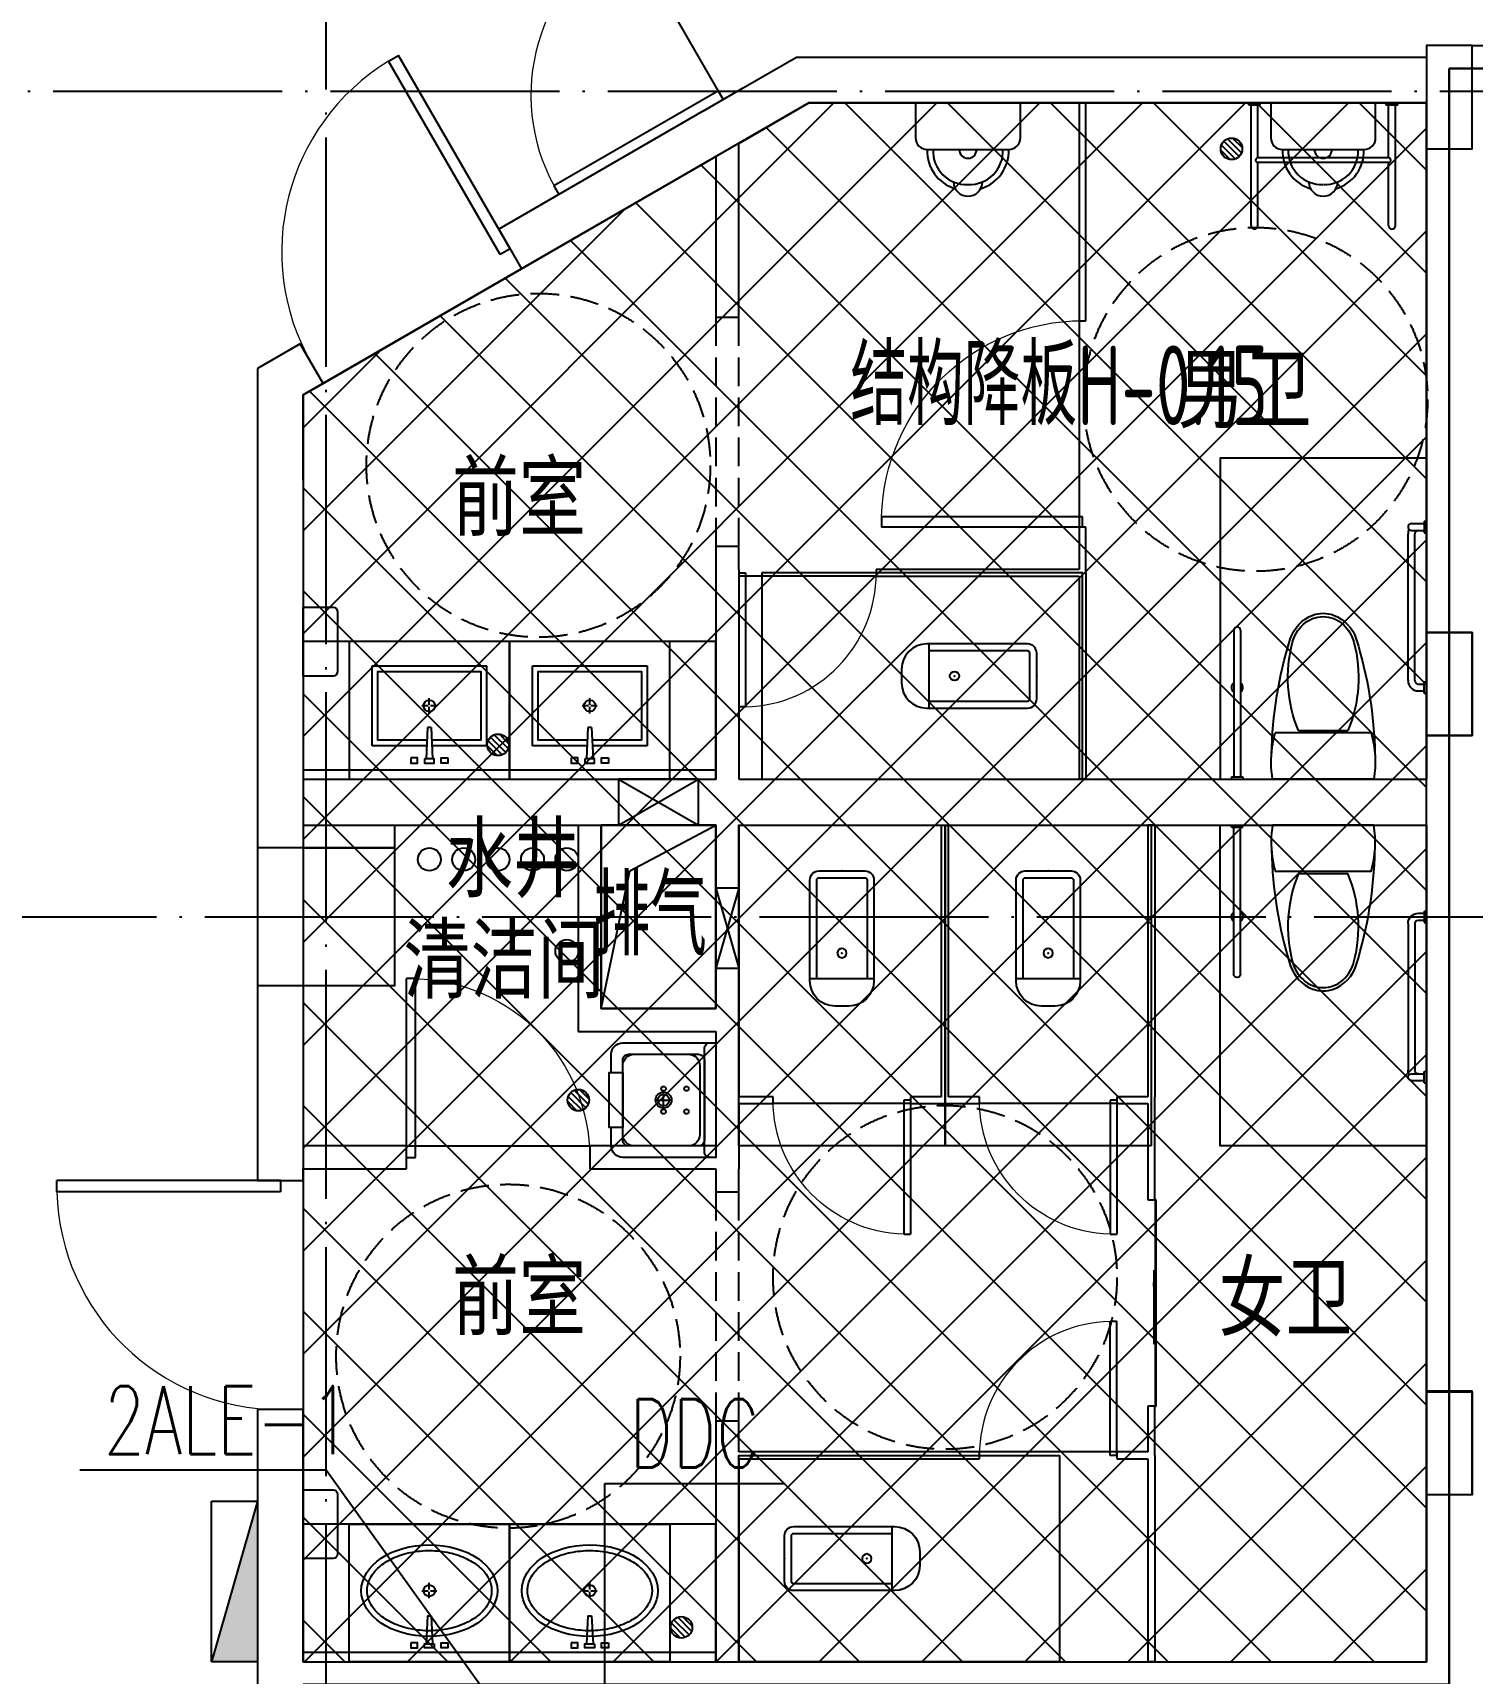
# Model space of a CAD drawing. Extents: x -1262219 to 73468, y -207485 to 163917.
# Drawn here: x 47220 to 53500, y 73500 to 80656 of the extents above; entities that cross this region are included whole.
import ezdxf

# ---------------------------------------------------------------- set-up
doc = ezdxf.new("R2010")
doc.units = 0
doc.header["$LTSCALE"] = 500
doc.header["$MEASUREMENT"] = 0
for name, pattern in [('DASH', [0.35, 0.25, -0.1]), ('X-104 13#平面$0$DASH', [0.35, 0.25, -0.1]), ('X-104 13#平面$0$DOTE', [2.4200000000000004, 2, -0.2, 0.02, -0.2])]:
    doc.linetypes.add(name, pattern=pattern)
doc.layers.get('0').update_dxf_attribs({"linetype": 'CONTINUOUS'})
for name, color, linetype in [('DIM-箱柜', 3, 'CONTINUOUS'), ('DIM-通讯', 3, 'CONTINUOUS'), ('X-104 13#平面$0$02-TEXT_房间', 7, 'CONTINUOUS'), ('X-104 13#平面$0$02-TEXT_标注', 130, 'CONTINUOUS'), ('X-104 13#平面$0$A-C_窗', 140, 'CONTINUOUS'), ('X-104 13#平面$0$A-C_门', 150, 'CONTINUOUS'), ('X-104 13#平面$0$A-I_卫-洁具', 241, 'CONTINUOUS'), ('X-104 13#平面$0$A-I_卫-隔断', 214, 'CONTINUOUS'), ('X-104 13#平面$0$A-TECH_暖通', 6, 'CONTINUOUS'), ('X-104 13#平面$0$A-TECH_水', 3, 'CONTINUOUS'), ('X-104 13#平面$0$A-TECH_结构', 21, 'CONTINUOUS'), ('X-104 13#平面$0$A_AXIS-轴线', 36, 'X-104 13#平面$0$DOTE'), ('X-104 13#平面$0$A_STR-砌块墙', 121, 'CONTINUOUS'), ('X-104 13#平面$0$A_STR-砼柱', 51, 'CONTINUOUS'), ('X-104 13#平面$0$DOOR_FIRE', 220, 'CONTINUOUS'), ('X-104 13#平面$0$DUCT-加压送风管端线', 2, 'CONTINUOUS'), ('X-104 13#平面$0$s-colu', 40, 'CONTINUOUS'), ('X-104 13#平面$0$VPIPE-中水', 122, 'X-104 13#平面$0$TG_Z'), ('X-104 13#平面$0$VPIPE-喷淋', 6, 'X-104 13#平面$0$TG_ZP'), ('X-104 13#平面$0$VPIPE-废水', 31, 'X-104 13#平面$0$TG_F'), ('X-104 13#平面$0$VPIPE-污水', 2, 'X-104 13#平面$0$TG_W'), ('X-104 13#平面$0$VPIPE-给水', 3, 'X-104 13#平面$0$TG_J'), ('X-104 13#平面$0$VPIPE-通气', 3, 'CONTINUOUS')]:
    doc.layers.add(name, color=color, linetype=linetype)
doc.layers.add('X-104 13#平面$0$000套内', color=226, linetype='CONTINUOUS', lineweight=30, plot=False)
doc.layers.add('X-104 13#平面$0$04-不打印_辅助线', color=165, linetype='CONTINUOUS', plot=False)
doc.styles.add('_TCH_DIM', font='SIMPLEX', dxfattribs={"bigfont": 'GBCBIG'})
doc.styles.add('X-104 13#平面$0$_TCH_SPACE', font='STXIHEI.TTF', dxfattribs={"width": 0.75, "height": 5})
doc.styles.add('X-104 13#平面$0$Standard', font='ros1.shx', dxfattribs={"width": 0.75, "bigfont": 'jd.shx'})
doc.styles.add('X-104 13#平面$0$TG_LINETYPE', font='SIMPLEX', dxfattribs={"width": 0.8, "height": 3, "bigfont": 'HZTXT'})
doc.linetypes.add('X-104 13#平面$0$TG_F', pattern='A,2,-0.3,["F",X-104 13#平面$0$TG_LINETYPE,S=0.1,R=0,X=-0.23,Y=-0.15],0', length=2.3)
doc.linetypes.add('X-104 13#平面$0$TG_J', pattern='A,2,-0.3,["J",X-104 13#平面$0$TG_LINETYPE,S=0.1,R=0,X=-0.23,Y=-0.15],0', length=2.3)
doc.linetypes.add('X-104 13#平面$0$TG_W', pattern='A,2,-0.3,["W",X-104 13#平面$0$TG_LINETYPE,S=0.1,R=0,X=-0.28,Y=-0.15],0', length=2.3)
doc.linetypes.add('X-104 13#平面$0$TG_Z', pattern='A,2,-0.3,["Z",X-104 13#平面$0$TG_LINETYPE,S=0.1,R=0,X=-0.23,Y=-0.15],0', length=2.3)
doc.linetypes.add('X-104 13#平面$0$TG_ZP', pattern='A,5,-0.6,["ZP",X-104 13#平面$0$TG_LINETYPE,S=0.1,R=0,X=-0.52,Y=-0.15],0', length=5.6)

# ---------------------------------------------------------------- blocks, each defined once
blk = doc.blocks.new('X-104 13#平面$0$jhat')
for p, q in [((-395, -250.0000000000582), (-395, 249.9999999999418)), ((-395, 249.9999999999418), (-44.99999999994179, 249.9999999999418)), ((-44.99999999994179, 249.9999999999418), (-44.99999999994179, 11.73657725605881)), ((-219.9999999999418, 32.25599999987753), (-219.9999999999418, 5.03999999986263)), ((-124.8214514199644, 8.000000000058208), (11.68149024352897, 14.3899337601033)), ((-124.8214514199644, 7.999999999941792), (-124.8214514199644, -8.000000000058208)), ((11.68149024352897, 14.3899337601033), (11.68149024352897, -14.3899337601033)), ((-225.0399999999208, -1.164153218269348e-10), (-253.7679999999236, -1.164153218269348e-10)), ((-219.9999999999418, -5.040000000095461), (-219.9999999999418, -32.76000000012573)), ((-186.7359999999171, -1.164153218269348e-10), (-214.9599999999045, -1.164153218269348e-10)), ((-124.8214514199644, -8.000000000058208), (11.68149024352897, -14.3899337601033)), ((-44.99999999994179, -12.38077738613356), (-44.99999999994179, -250.0000000000582)), ((-44.99999999994179, -250.0000000000582), (-395, -250.0000000000582))]:
    blk.add_line(p, q)
at = {"color": 8}
blk.add_lwpolyline([(-69.99999999994179, -11.06304409715813), (-69.99999999994179, -225.0000000000582), (-370, -225.0000000000582), (-370, 224.9999999999418), (-69.99999999994179, 224.9999999999418), (-69.99999999994179, 10.56628493819153)], dxfattribs=at)
for points in [[(7.191454842337407, 81.35012003820157), (30, 81.35012003820157), (30, 51.35012003820157), (7.191454842337407, 51.35012003820157)], [(11.68149024352897, -21.35012003820157), (30, -21.35012003820157), (30, 21.35012003820157), (11.68149024352897, 21.35012003820157)], [(7.191454842337407, -81.35012003820157), (30, -81.35012003820157), (30, -51.35012003820157), (7.191454842337407, -51.35012003820157)]]:
    blk.add_lwpolyline(points, close=True)
at = {"ltscale": 1000, "const_width": 0.8399999999999999}
blk.add_lwpolyline([(-219.5799999999581, 0.1399999998975545, 0.9999999999999999), (-220.4199999999255, 0.1399999998975545, 0.9999999999999999)], format="xyb", close=True, dxfattribs=at)
blk.add_circle((-219.9999999999418, -1.164153218269348e-10), 25.2)
at = {"layer": 'X-104 13#平面$0$04-不打印_辅助线'}
blk.add_lwpolyline([(100.0000000001164, -350), (100.0000000000582, 350), (-499.9999999999418, 350), (-499.9999999998836, -350)], close=True, dxfattribs=at)
blk = doc.blocks.new('X-104 13#平面$0$轴网')
at = {"layer": 'X-104 13#平面$0$A_AXIS-轴线', "linetype": 'X-104 13#平面$0$DOTE'}
for p, q in [((48500, -7400.98603368341), (48500, 24620.25062679139)), ((60408.42140219617, 18000), (-2925.01551574981, 18000))]:
    blk.add_line(p, q, dxfattribs=at)
blk = doc.blocks.new('X-104 13#平面$0$meae')
for p, q in [((-215.039999999979, 0), (-243.7679999999818, 0)), ((-210, 5.039999999979045), (-210, 32.76000000000931)), ((-176.7359999999753, 0), (-204.9599999999627, 0)), ((-99.54815868195146, 8), (21.68149024352897, 14.3899337600451)), ((-99.54815868195146, -7.999999999941792), (-99.54815868195146, 8)), ((21.68149024352897, -14.3899337601033), (21.68149024352897, 14.3899337600451)), ((-210, -32.25599999999395), (-210, -5.039999999979045)), ((-99.54815868195146, -8.000000000058208), (21.68149024352897, -14.3899337601033))]:
    blk.add_line(p, q)
for points in [[(17.19145484233741, 81.35012003820157), (40, 81.35012003820157), (39.99999999994179, 51.35012003820157), (17.1914548422792, 51.35012003820157)], [(21.68149024352897, 21.35012003820157), (40, 21.35012003820157), (40, -21.35012003820157), (21.68149024352897, -21.35012003820157)], [(17.19145484233741, -81.35012003820157), (40, -81.35012003820157), (39.99999999994179, -51.35012003820157), (17.1914548422792, -51.35012003820157)]]:
    blk.add_lwpolyline(points, close=True)
at = {"const_width": 0.8399999999999999}
blk.add_lwpolyline([(-209.5800000000163, -0.1400000000139698, -0.9999999999999999), (-210.4199999999837, -0.1400000000139698, -0.9999999999999999)], format="xyb", close=True, dxfattribs=at)
blk.add_circle((-210, 0), 25.2)
blk.add_ellipse((-210, 0), major_axis=(0, -296.8388870928175), ratio=0.6737661697857759)
at = {"color": 8}
blk.add_open_spline([(-210, -271.838887092832), (-201.6286662275088, -271.838887092832), (-193.2556980797672, -270.8834744876949), (-176.5567826171755, -267.0318226981908), (-168.2292954665609, -264.1331208487391), (-151.7464247078751, -256.3412992825033), (-143.592075161112, -251.4461166422116), (-127.6688291439204, -239.6628589069005), (-119.9016611408442, -232.7743547918508), (-105.0053654383519, -217.100718463771), (-97.87740360945463, -208.3160983382841), (-84.50442564953119, -189.0367220979533), (-78.25994529254967, -178.5426552897552), (-66.86596525227651, -156.1005802754662), (-61.71665413689334, -144.1531549534993), (-52.68240508378949, -119.1104159536771), (-48.79751711455174, -106.0155586157343), (-42.41598126577446, -79.01830609660828), (-39.91934085072717, -65.11628590768669), (-36.39207964838715, -36.86706837144447), (-35.3614577781409, -22.5202054088586), (-34.79793056182098, 6.244822261855006), (-35.26502483320655, 20.66266644134885), (-37.68259151588427, 49.19399507466005), (-39.63306519814068, 63.30715293157846), (-44.95700291811954, 90.86129060061648), (-48.33046480413759, 104.3019146881416), (-56.39392556494568, 130.1611448710319), (-61.0838973345235, 142.5793309712317), (-71.62818411248736, 166.0733063118532), (-77.48238030000357, 177.1485642623738), (-90.15903716551838, 197.6798496269621), (-96.98112566315103, 207.1352148510632), (-111.3602107425686, 224.2113378457143), (-118.9163064261083, 231.8314545630128), (-134.510733252624, 245.1036245926516), (-142.547481424408, 250.7556368449004), (-158.868371842138, 260.0530890176306), (-167.1509793659789, 263.6999722997425), (-183.7976203592261, 269.0257272459567), (-192.162095878215, 270.7072330619558), (-208.8995512870024, 272.153067119536), (-217.2755150526064, 271.9185741905239), (-234.0031495776493, 269.526916392555), (-242.3573442720808, 267.3679324407713), (-258.9526960913208, 261.0731867576833), (-267.1936322519905, 256.9349128940958), (-283.3781850557425, 246.65468100406), (-291.3201072766096, 240.5117016318836), (-306.6623222918133, 226.2813428560039), (-314.0611830068519, 218.1942343084957), (-328.0653621423407, 200.2301868745126), (-334.6699371464783, 190.353927289194), (-346.859358667396, 169.044026111078), (-352.4439172392595, 157.6110181525), (-362.4072642970132, 133.476927122334), (-366.7859668953461, 120.7763437553076), (-374.1964356524404, 94.43610308453208), (-377.2281845823745, 80.79684587812517), (-381.8495765395346, 52.93462008907227), (-383.4392193020904, 38.71199739631265), (-385.1273327118251, 10.0537408667733), (-385.225804392132, -4.381569712015335), (-383.9285565786413, -33.08909023553133), (-382.5328362500295, -47.36097819061251), (-378.2902226594742, -75.36972922243876), (-375.4433290168527, -89.10625087702647), (-368.3874579074909, -115.6863969620317), (-364.1784936326439, -128.529630749661), (-354.5335200406262, -152.9902308470919), (-349.097582319926, -164.6071133053629), (-337.1786070214584, -186.3198765731067), (-330.6958189697471, -196.415140855941), (-316.9037533847149, -214.843760280055), (-309.5951420506462, -223.1764269854757), (-294.4000191528467, -237.9131964488188), (-286.5148495539906, -244.3169298697612), (-270.41386736813, -255.1213227973203), (-262.1997869724291, -259.5227866767091), (-245.6385630253353, -266.3373192788567), (-237.2919559226721, -268.7527736420161), (-222.6272707111784, -271.2949484957498), (-216.3134306632564, -271.838887092832), (-210, -271.838887092832)], degree=3, knots=[0, 0, 0, 0, 0.1541728099079682, 0.1541728099079682, 0.3083456198159364, 0.3083456198159364, 0.4625184297239047, 0.4625184297239047, 0.6166912396318729, 0.6166912396318729, 0.7708640495398411, 0.7708640495398411, 0.9250368594478093, 0.9250368594478093, 1.079209669355778, 1.079209669355778, 1.233382479263746, 1.233382479263746, 1.387555289171714, 1.387555289171714, 1.541728099079682, 1.541728099079682, 1.69590090898765, 1.69590090898765, 1.850073718895619, 1.850073718895619, 2.004246528803587, 2.004246528803587, 2.158419338711555, 2.158419338711555, 2.312592148619523, 2.312592148619523, 2.466764958527492, 2.466764958527492, 2.62093776843546, 2.62093776843546, 2.775110578343428, 2.775110578343428, 2.929283388251396, 2.929283388251396, 3.083456198159364, 3.083456198159364, 3.237629008067333, 3.237629008067333, 3.391801817975301, 3.391801817975301, 3.545974627883269, 3.545974627883269, 3.700147437791237, 3.700147437791237, 3.854320247699206, 3.854320247699206, 4.008493057607174, 4.008493057607174, 4.162665867515142, 4.162665867515142, 4.31683867742311, 4.31683867742311, 4.471011487331078, 4.471011487331078, 4.625184297239047, 4.625184297239047, 4.779357107147015, 4.779357107147015, 4.933529917054983, 4.933529917054983, 5.087702726962951, 5.087702726962951, 5.24187553687092, 5.24187553687092, 5.396048346778888, 5.396048346778888, 5.550221156686856, 5.550221156686856, 5.704393966594824, 5.704393966594824, 5.858566776502792, 5.858566776502792, 6.012739586410761, 6.012739586410761, 6.166912396318729, 6.166912396318729, 6.283185307179586, 6.283185307179586, 6.283185307179586, 6.283185307179586], dxfattribs=at)
at = {"layer": 'X-104 13#平面$0$04-不打印_辅助线'}
blk.add_lwpolyline([(-499.9999999998836, -349.9999999999418), (-499.9999999998836, 350.0000000000582), (100.0000000001164, 350.0000000000582), (100.0000000001164, -349.9999999999418)], close=True, dxfattribs=at)
blk = doc.blocks.new('X-104 13#平面$0$hgfd')
at = {"color": 8}
for p, q in [((-38.49999971458601, 228.000000048185), (38.50000028541399, 227.9999999518077)), ((3.335953806526959e-07, 266.5000000000036), (2.372253220528364e-07, 189.5000000000036))]:
    blk.add_line(p, q, dxfattribs=at)
for points in [[(250, -3.504792402964085e-07), (-249.9999999999927, 3.504792402964085e-07), (-249.9999994917889, 406.0000003504792, -0.4142135623732199), (-199.9999994292011, 456.0000002878987), (-119.9999994292084, 456.0000001877597), (-119.9999994166865, 466.000000187767), (120.0000005833208, 465.9999998122548), (120.0000005708062, 455.9999998122548), (200.000000570777, 455.9999997121158, -0.414213562372991), (250.0000005081893, 405.9999996495353)], [(175.000000062566, 49.99999974339516), (-174.9999999374049, 50.00000025659756, -0.4142135623730927), (-199.9999999061183, 75.00000028789145), (-199.9999995230974, 381.0000002878987, -0.414213562373095), (-174.9999994917962, 406.0000002565976), (175.0000005082111, 405.9999997434024, -0.4142135623731322), (200.0000004769245, 380.9999997121085), (200.0000000938744, 74.99999971210127, -0.4142135623730573)], [(250, -3.504792402964085e-07), (-249.9999999999927, 3.504792402964085e-07), (-249.9999999686988, 25.00000035048652, -0.4142135623730971), (-224.9999999373977, 50.00000031918535), (225.0000000625878, 49.99999968082193, -0.4142135623730932), (250.0000000313012, 24.99999964952804)]]:
    blk.add_lwpolyline(points, format="xyb", close=True)
blk.add_lwpolyline([(120.0000005708062, 455.9999998122548), (200.000000570777, 455.9999997121158, -0.414213562373095), (250.0000005081893, 405.9999996495353), (250, -3.504792402964085e-07), (-249.9999999999927, 3.504792402964085e-07), (-249.9999994917889, 406.0000003504792, -0.4142135623730929), (-199.9999994292011, 456.0000002878987), (-119.9999994292084, 456.0000001877597)], format="xyb")
blk.add_lwpolyline([(120.0000005082184, 405.9999998122476), (-119.9999994917889, 406.0000001877524), (-119.9999994166865, 466.000000187767), (120.0000005833208, 465.9999998122548)], close=True)
blk.add_lwpolyline([(150.0000000876389, 69.99999977469633), (-149.9999999123756, 70.00000022531094, -0.4142135623730976), (-199.9999998497879, 120.0000002878915), (-199.9999995543913, 356.0000002878842, -0.414213562373095), (-149.9999994918035, 406.0000002253037), (150.0000005081965, 405.9999997746963, -0.414213562373095), (200.0000004456087, 355.9999997121085), (200.0000001502194, 119.9999997121231, -0.4142135623731096)], format="xyb", close=True, dxfattribs=at)
for centre, radius in [((-49.99999971457146, 228.0000000625914), 10), ((2.854139893315732e-07, 228.0000000000036), 35), ((50.00000028542127, 227.9999999374159), 10), ((-49.99999983975431, 128.0000000625841), 10), ((50.00000016025297, 127.9999999374159), 10)]:
    blk.add_circle(centre, radius)
blk.add_circle((2.854139893315732e-07, 228.0000000000036), 25, dxfattribs=at)
blk = doc.blocks.new('X-104 13#平面$0$$TwtSys$00000434')
for p, q in [((-0.5, 0.5), (-0.5, -0.5)), ((-0.5, -0.5), (0.5, 0.5)), ((0.5, 0.5), (-0.5, 0.5)), ((0.5, -0.5), (0.5, 0.5)), ((-0.5, -0.5), (0.5, -0.5))]:
    blk.add_line(p, q)
blk.add_solid([(0.5, -0.5), (0.5, 0.5), (-0.5, -0.5)])
blk = doc.blocks.new('X-104 13#平面$0$A$C55540B70')
at = {"layer": 'X-104 13#平面$0$A-TECH_水', "xscale": -700, "yscale": 200, "zscale": 700, "rotation": 89.99999999999999}
blk.add_blockref('X-104 13#平面$0$$TwtSys$00000434', (-9399.999999994005, 73899.99999999965), dxfattribs=at)
blk = doc.blocks.new('X-104 13#平面$0$A$C01FB6D00')
at = {"layer": 'X-104 13#平面$0$VPIPE-中水', "linetype": 'Continuous'}
blk.add_circle((600.0000000065556, 599.9999999996217), 50, dxfattribs=at)
at = {"layer": 'X-104 13#平面$0$VPIPE-喷淋', "linetype": 'Continuous'}
blk.add_circle((1050.000000006556, 199.9999999996217), 50, dxfattribs=at)
at = {"layer": 'X-104 13#平面$0$VPIPE-废水', "linetype": 'Continuous'}
blk.add_circle((750.0000000065556, 599.9999999996217), 50, dxfattribs=at)
at = {"layer": 'X-104 13#平面$0$VPIPE-污水', "linetype": 'Continuous'}
blk.add_circle((1050.000000006556, 599.9999999996217), 50, dxfattribs=at)
at = {"layer": 'X-104 13#平面$0$VPIPE-给水', "linetype": 'Continuous'}
blk.add_circle((450.0000000065556, 599.9999999996217), 50, dxfattribs=at)
at = {"layer": 'X-104 13#平面$0$VPIPE-通气', "linetype": 'Continuous'}
blk.add_circle((900.0000000065556, 599.9999999996217), 50, dxfattribs=at)
blk = doc.blocks.new('*U85')
blk.add_lwpolyline([(200.000000000211, 0), (200.000000000211, 350.0000000002182), (0, 350.0000000002182), (0, 0), (200.000000000211, 0), (0, 350.0000000002182), (0, 0), (200.000000000211, 350.0000000002182)])
blk = doc.blocks.new('*U86')
blk.add_lwpolyline([(100.000000000211, 0), (100.000000000211, 350.0000000002181), (0, 350.0000000002181), (0, 0), (100.000000000211, 0), (0, 350.0000000002181), (0, 0), (100.000000000211, 350.0000000002181)])
blk = doc.blocks.new('X-104 13#平面$0$$lvtry$00000200')
at = {"color": 0}
for p, q in [((-109.7834388052506, -40.0000000100008, 1e-08), (-109.7834388052433, -469.6564289897615, 1e-08)), ((99.78343880524335, -30.0000000100008, 1e-08), (-99.78343880524335, -30.0000000100008, 1e-08)), ((109.7834388052361, -469.6564289897615, 1e-08), (109.7834388052361, -40.0000000100008, 1e-08))]:
    blk.add_line(p, q, dxfattribs=at)
at = {"color": 0, "elevation": 1e-08}
blk.add_lwpolyline([(99.78343880524335, -1.000080374069512e-08), (-99.78343880524335, -1.000080374069512e-08, 0.4142135623730951), (-139.7834388052433, -40.0000000100008), (-139.7834388052433, -479.6564289897615, 0.4142135623730951), (-29.78343880524335, -589.6564289897615), (29.78343880523607, -589.6564289897615, 0.4142135623730903), (139.7834388052361, -479.6564289897633), (139.7834388052361, -40.0000000100008, 0.4142135623730951)], format="xyb", close=True, dxfattribs=at)
blk.add_lwpolyline([(139.7834388052361, -469.6564289897615), (-139.7834388052433, -469.6564289897615)], dxfattribs=at)
at = {"color": 0}
blk.add_circle((0, -358.6146012114659, 1e-08), 20, dxfattribs=at)
for centre, start, end in [((-99.78343880525063, -40.0000000100008, 1e-08), 90, 180), ((99.78343880523607, -40.0000000100008, 1e-08), 0, 90)]:
    blk.add_arc(centre, 10, start, end, dxfattribs=at)
for p in [(0, 0), (0, -358.6146012114659, 1e-08)]:
    blk.add_point(p, dxfattribs=at)
blk = doc.blocks.new('X-104 13#平面$0$hgfasg')
at = {"layer": 'X-104 13#平面$0$04-不打印_辅助线'}
blk.add_lwpolyline([(-450, 1400), (450, 1400), (450, 0), (-450, 0)], close=True, dxfattribs=at)
at = {"yscale": -1}
blk.add_blockref('X-104 13#平面$0$$lvtry$00000200', (0, 200), dxfattribs=at)
blk = doc.blocks.new('X-104 13#平面$0$A-toilet-F2$0$A-toilet-F3$0$$plan$00000388')
for p, q in [((0, -220.78125), (0, 220.78125)), ((-202.5, -209.53125), (-202.5, 209.53125)), ((-211.7636100000016, 107.6506163835302), (-211.7636100000016, -107.6506388835276))]:
    blk.add_line(p, q)
blk.add_lwpolyline([(-202.4999999999999, -209.5312499999999), (-151.5815775000015, -220.9312574999972), (-102.2263650000007, -226.3893074999992), (-50.17650749999908, -226.3893074999992), (8.526512829121202e-14, -220.7812499999999)])
for centre, radius, start, end in [((-70.50223739520334, -1596.893304158019), 1822.905267548176, 91.22236801686525, 107.2477400730136), ((-76.17188249999913, -236.25), 463.3354349999999, 97.73994600000086, 105.8219819999994), ((-76.17188249999913, -236.25), 463.3354349999999, 80.5376779999934, 97.73994600000086), ((-562.4982811024126, -12.18639293920603), 163.5812782416205, 107.2477400730136, 159.5476091936029), ((-443.4417002224786, -448.2021481943076), 602.2018211347165, 67.37374387746667, 104.7785650587778), ((-580.3665348804823, -1.124999869261956e-05), 128.7061108459815, 136.8542646013629, 223.1457353986371), ((-555.5449209055997, -23.26485846064998), 162.7261878014058, 104.7785650587778, 136.8542646013629), ((-595.175017904075, 0), 128.7061108459815, 159.5476091936029, 200.4523908063857), ((-562.4982811024126, 12.18639293920603), 163.5812782416205, 200.4523908063857, 252.7522599269864), ((-555.5449209055997, 23.26483596065259), 162.7261878014058, 223.1457353986371, 255.2214349412222), ((-443.4417002224786, 448.2021256943101), 602.2018211347165, 255.2214349412222, 292.6262561225334), ((-70.50223739520334, 1596.893304158019), 1822.905267548176, 252.7522599269864, 268.7776319831348)]:
    blk.add_arc(centre, radius, start, end)
blk = doc.blocks.new('X-104 13#平面$0$33')
at = {"layer": 'X-104 13#平面$0$04-不打印_辅助线'}
blk.add_lwpolyline([(-450, 1399.999999999709), (450, 1399.999999999651), (450, -3.492459654808044e-10), (-450, -2.91038304567337e-10)], close=True, dxfattribs=at)
at = {"rotation": 270}
blk.add_blockref('X-104 13#平面$0$A-toilet-F2$0$A-toilet-F3$0$$plan$00000388', (0, 0), dxfattribs=at)
blk = doc.blocks.new('X-104 13#平面$0$残疾人扶手1')
for p, q in [((-700, -9.99999475479126), (-700.0000001192093, 5.424022674560547e-06)), ((-1.788139343261719e-07, -10), (0, 0)), ((-750.0000001192093, -9.999994456768036), (-750, -1.549720764160156e-06)), ((-750.0000001192093, -9.999994456768036), (-700, -9.99999475479126)), ((-740, -65.00071978569031), (-740.0000000596046, -9.99999463558197)), ((-710.0000001192093, -65.00164842605591), (-710.0000000596046, -9.999994695186615)), ((-54.99999988079071, -50.00000697374344), (-695.0000002384186, -49.99999493360519)), ((-50, -9.999999940395355), (-50, -1.192092895507812e-07)), ((-1.788139343261719e-07, -10), (-50, -9.999999940395355)), ((-40.00000005960464, -35.00000029802322), (-40, -10.00000005960464)), ((-10.00000005960464, -35.00000041723251), (-10, -10.00000005960464)), ((-54.99999988079071, -80.00000703334808), (-695.0000002384186, -79.9999949336052))]:
    blk.add_line(p, q)
for centre, radius, start, end in [((-725, -64.9999949336052), 14.99999998312334, 180, 0), ((-695, -34.99999493360519), 15, 180, 270), ((-55, -35.00000023841858), 15, 270, 0), ((-55, -35.00000023841858), 45.00000000000363, 270, 0), ((-695, -34.99999493360519), 45.00000000000363, 244.4712198360607, 270)]:
    blk.add_arc(centre, radius, start, end)
blk = doc.blocks.new('X-104 13#平面$0$残疾人扶手2')
for p, q in [((-10.00000113248825, -49.99999988079071), (-10.00000011920929, 3.576278686523438e-07)), ((-10.00000011920929, 3.576278686523438e-07), (-5.960464477539062e-08, 0)), ((-650.0016621351242, -9.999985933303833), (-10.00000029802322, -9.999999582767487)), ((-650.0007342100143, -39.99998587369919), (-10.00000101327896, -39.99999994039536)), ((-10.00000113248825, -49.99999988079071), (-8.046627044677734e-06, -49.99999994039536))]:
    blk.add_line(p, q)
for centre, radius, start, end in [((-400.0000005364418, -24.99999982118607, -9.52677845565972e-09), 25, 36.86992769834287, 143.1300702524336), ((-650.0000090003014, -24.99998587369919), 14.99999998312334, 90, 270), ((-400.0000005364418, -24.99999982118607, -9.52677845565972e-09), 25, 216.8698662268071, 323.1301310407838)]:
    blk.add_arc(centre, radius, start, end)
blk = doc.blocks.new('X-104 13#平面$0$A-toilet-F2$0$A-toilet-F3$0$xb')
for p, q in [((-228.5999999991618, 152.3999999994412), (-228.6000000010245, 9.313225746154785e-10)), ((177.7999999998137, 203.2000000000698), (-177.7999999993481, 203.1999999994878)), ((228.6000000010245, -9.313225746154785e-10), (228.6000000005588, 152.3999999997905)), ((-228.6000000010245, 9.313225746154785e-10), (228.6000000010245, -9.313225746154785e-10))]:
    blk.add_line(p, q)
for centre, radius, start, end in [((-6.349999998696148, 209.549999998766), 171.56755229355, 106.6068803142738, 182.1210963969083), ((9.313225746154785e-10, 342.8999999993248), 63.50000000000001, 1.07073087239469, 178.9292691276053), ((6.350000001490116, 209.549999998766), 171.56755229355, 357.8789036030917, 73.39311968572625), ((-6.349999998696148, 209.549999998766), 146.16755229355, 87.87890362284142, 182.1210963969083), ((6.350000001490116, 209.549999998766), 146.16755229355, 357.8789036030917, 92.12109637715858), ((1.396983861923218e-09, 203.1999999987893), 38.1, 0, 180), ((-177.7999999993481, 152.3999999992084), 50.8, 90, 180), ((177.8000000002794, 152.3999999997905), 50.8, 0, 90)]:
    blk.add_arc(centre, radius, start, end)
blk = doc.blocks.new('X-104 13#平面$0$104-8910 核心筒$0$fraehtj')
for p, q in [((-535.0016601383686, 315.0000140368938), (-9.999998301267624, 315.0000003874302)), ((-9.99999913573265, 275.000000089407), (-9.99999812245369, 325.0000003278255)), ((-9.99999812245369, 325.0000003278255), (1.937150955200195e-06, 324.9999999701977)), ((-535.0007322132587, 285.0000140964985), (-260.0000060498787, 285.0000067282235)), ((-260.0000060498714, -284.9999931128441), (-260.0000060498714, 285.0000067282235)), ((-240.0000060498714, -284.9999936328259), (-240.0000060498642, 285.0000061923529)), ((-240.0000060498642, 285.0000061923492), (-9.999999016523361, 285.0000000298023)), ((-9.99999913573265, 275.000000089407), (-6.049871444702148e-06, 275.0000000298023)), ((-535.0016601383686, -284.9999859631062), (-260.0000060498787, -284.9999931128441)), ((-240.0000060498642, -284.9999936328222), (-9.999998301267624, -284.9999996125698)), ((-9.99999913573265, -324.999999910593), (-9.99999812245369, -274.9999996721745)), ((-9.99999812245369, -274.9999996721745), (1.937150955200195e-06, -275.0000000298023)), ((-535.0007322132587, -314.9999859035015), (-9.999999016523361, -314.9999999701977)), ((-9.99999913573265, -324.999999910593), (-6.049871444702148e-06, -324.9999999701977))]:
    blk.add_line(p, q)
for centre, radius, start, end in [((-535.0000070035458, 300.0000140964985), 14.99999998312334, 90, 270), ((-250.0000060498714, 285.0000067282235), 10.00000000000729, 359.9999969296666, 180), ((-535.0000070035458, -299.9999859035015), 14.99999998312334, 90, 270), ((-250.0000060498714, -284.9999931128405), 10.00000000000729, 180, 3.070333449532706e-06)]:
    blk.add_arc(centre, radius, start, end)
blk = doc.blocks.new('X-104 13#平面$0$$DorLib2D$00000001')
for p, q in [((0.45, 0.9750000000000001), (0.5000000000000002, 0.9750000000000001)), ((0.45, 0), (0.45, 0.9750000000000001)), ((0.5, 0), (0.5, 0.9750000000000001)), ((0.5, 0), (0.45, 0))]:
    blk.add_line(p, q)
at = {"lineweight": 13}
blk.add_arc((0.475, 0), 0.975, 91.4692835813538, 180, dxfattribs=at)
blk = doc.blocks.new('X-104 13#平面$0$$DorLib2D$00000002')
for p, q in [((-0.5, -5.684341886080802e-17), (-0.5000000000000007, 0.4875)), ((-0.4750000000000007, 0.4875), (-0.5000000000000007, 0.4875)), ((-0.475, -2.842170943040401e-17), (-0.4750000000000007, 0.4875)), ((0.475, -2.842170943040401e-17), (0.4750000000000007, 0.4875)), ((0.4750000000000007, 0.4875), (0.5000000000000007, 0.4875)), ((0.5, -5.684341886080802e-17), (0.5000000000000007, 0.4875)), ((-0.5, -5.684341886080802e-17), (-0.475, -2.842170943040401e-17)), ((0.5, -5.684341886080802e-17), (0.475, -2.842170943040401e-17))]:
    blk.add_line(p, q)
at = {"lineweight": 13}
for centre, start, end in [((-0.4875, -4.263256414560601e-17), 0, 88.53071641864632), ((0.4875, -4.263256414560601e-17), 91.4692835813537, 180)]:
    blk.add_arc(centre, 0.4875, start, end, dxfattribs=at)
blk = doc.blocks.new('_FZHK')
blk.add_lwpolyline([(-0.5, -0.5), (0.5, -0.5), (0.5, 0.5), (-0.5, 0.5)], close=True)
blk = doc.blocks.new('X-104 13#平面$0$$TwtSys$00000141')
for p, q in [((-94.19606303561523, 7.672111694559135), (-10.08309029082739, 91.78508443935061)), ((-94.19606303561523, 7.672111694559135), (-10.08309029082739, 91.78508443935061)), ((-87.21916889109707, -35.05448014085778), (35.05448014085778, 87.21916889110071)), ((-87.21916889109707, -35.05448014085778), (35.05448014085778, 87.21916889110071)), ((-66.46803743153214, -66.46803743153941), (66.46803743153214, 66.46803743153214)), ((-66.46803743153214, -66.46803743153578), (66.46803743153214, 66.46803743153214)), ((-32.35611368903483, -87.061266563549), (87.58274635417911, 32.87759347966494)), ((-32.35611368903483, -87.061266563549), (87.58274635417911, 32.87759347966858)), ((11.43110768805855, -92.25951895252001), (92.2594807012465, -11.43114593933933)), ((11.43110768805855, -92.25951895252001), (92.2594807012465, -11.43114593933933))]:
    blk.add_line(p, q)
blk.add_circle((0, 0), 94)
blk.add_circle((0, 0), 94)
blk = doc.blocks.new('X-104 13#平面$0$$DorLib2D$00000129')
at = {"color": 0, "linetype": 'Continuous'}
for p, q in [((-0.5, 0.5450265822420022), (-0.5, 0.6866180048083095)), ((-0.5, 0.6866180048083095), (0.5, 0.6866180048083095)), ((0.5, 0.6866180048083095), (0.5, 0.5450265822420022)), ((0.5, 0.5450265822420022), (-0.5, 0.5450265822420022)), ((-0.5, 0.5000000000000213), (-0.5, 0.5450265822420022)), ((0.5, 0.5000000000000213), (0.5, 0.5450265822420022)), ((-0.2000000000007276, 0.4374999999999929), (0.1583561238185212, 0.4374999999999929)), ((0.1583561238185212, 0.4374999999999929), (0.08044729752509738, 0.3407772342442641)), ((0.08044729752509738, 0.3407772342442641), (0.08044729752509738, 0.4375))]:
    blk.add_line(p, q, dxfattribs=at)
blk = doc.blocks.new('X-104 13#平面')
at = {"layer": 'X-104 13#平面$0$04-不打印_辅助线'}
h = blk.add_hatch(dxfattribs=at)
h.set_pattern_fill('ANSI37', color=256, scale=200)
h.set_pattern_definition([(45, (0, 0), (-224.5064030267288, 224.5064030267288), []), (135, (0, 0), (-224.5064030267288, -224.5064030267288), [])])
h.paths.add_polyline_path([(53300.00000000073, 80349.99999999996), (50605.51287257519, 80349.99999999996), (48400.00000000633, 79076.64654932242), (48400.00000000681, 73549.99999999949), (53300.00000000646, 73549.99999999997)])
at = {"color": 1}
for p, q in [((48400.00000000656, 77399.99999999977), (50200.00000000664, 77399.99999999977)), ((48400.00000000656, 77199.99999999977), (50200.00000000664, 77199.99999999977))]:
    blk.add_line(p, q, dxfattribs=at)
blk.add_lwpolyline([(48867.05855677749, 82731.31888181315), (50231.81776327759, 80363.03779655472)])
blk.add_lwpolyline([(48400.00000000652, 78705.14176293614), (48400.00000000652, 79076.59228368202)], dxfattribs=at)
for points in [[(49700.00000000668, 77199.99999999914), (50200.00000000647, 77199.99999999914), (50200.00000000647, 76399.99999999914), (49700.00000000668, 76399.99999999914)], [(49700.00000000668, 77199.99999999914), (50200.0000000067, 77199.99999999914), (50200.0000000067, 76399.99999999926), (49700.00000000668, 76399.99999999926)]]:
    blk.add_lwpolyline(points, close=True)
at = {"layer": 'X-104 13#平面$0$000套内'}
blk.add_lwpolyline([(4100.000000000022, 77750.00000000006), (4100.000000000024, 68699.99999999999), (-750.0000000000621, 68699.99999999999), (-750.0000000000618, 59850), (21949.99999999995, 59850), (21949.99999999994, 61450), (58249.99999999994, 61450), (58249.99999999994, 71299.99999999971), (48400.00000000652, 71299.99999999971), (48400.00000000652, 73449.99999999971), (53400.00000000652, 73449.99999999971), (53400.00000000652, 80499.99999999971), (58249.99999999994, 80499.99999999971), (58249.99999999994, 81290.05161517872), (53288.97308394587, 85452.64044071968), (37949.99999999994, 76613.31606116104), (37949.99999999994, 72450), (12454.85512413029, 72449.99999999993), (4447.428597971128, 77750.00000000006)], close=True, dxfattribs=at)
at = {"layer": 'X-104 13#平面$0$04-不打印_辅助线'}
blk.add_lwpolyline([(53300.00000000073, 80349.99999999996), (50605.51287257519, 80349.99999999996), (48400.00000000633, 79076.64654932242), (48400.00000000681, 73549.99999999949), (53300.00000000646, 73549.99999999997)], close=True, dxfattribs=at)
at = {"layer": 'X-104 13#平面$0$A-C_窗', "linetype": 'DASH'}
for p, q in [((50200.00000000654, 79414.99999999968), (50200.00000000654, 78414.99999999968)), ((50300.00000000654, 78414.99999999968), (50300.00000000654, 79414.99999999968)), ((50200.00000000654, 75599.99999999959), (50200.00000000654, 74599.99999999959)), ((50300.00000000654, 74599.99999999959), (50300.00000000654, 75599.99999999959))]:
    blk.add_line(p, q, dxfattribs=at)
at = {"layer": 'X-104 13#平面$0$A-C_门'}
for p, q in [((48486.6025403849, 79126.64654932232), (49352.62794416934, 79626.64654932232)), ((48850.00000000666, 75799.99999999959), (49650.00000000666, 75799.99999999959)), ((48400.00000000652, 75649.9999999997), (48400.00000000652, 74649.9999999997))]:
    blk.add_line(p, q, dxfattribs=at)
at = {"layer": 'X-104 13#平面$0$A-I_卫-洁具', "ltscale": 0.1}
for p, q in [((49300.00000000654, 77399.99999999965), (49300.00000000654, 77999.99999999985)), ((49300.00000000648, 74149.99999999972), (49300.00000000648, 73549.99999999972))]:
    blk.add_line(p, q, dxfattribs=at)
for points in [[(48400.0000000065, 77849.99999999983), (48400.0000000065, 78149.99999999983), (48530.0000000065, 78149.99999999983, -0.414213562373095), (48550.0000000065, 78129.99999999983), (48550.0000000065, 77869.99999999983, -0.414213562373095), (48530.0000000065, 77849.99999999983)], [(48400.00000000639, 73999.99999999967), (48400.00000000639, 74299.99999999967), (48530.00000000639, 74299.99999999967, -0.414213562373095), (48550.00000000639, 74279.99999999967), (48550.00000000639, 74019.99999999967, -0.414213562373095), (48530.00000000639, 73999.99999999967)]]:
    blk.add_lwpolyline(points, format="xyb", close=True, dxfattribs=at)
for points in [[(48400.0000000065, 77399.99999999983), (50200.00000000642, 77399.99999999978), (50200.00000000659, 77999.9999999999), (48400.0000000065, 77999.99999999983)], [(48400.0000000065, 77399.99999999983), (50200.00000000673, 77399.99999999948), (50200.00000000673, 77439.99999999948), (48400.0000000065, 77439.99999999983)], [(48400.00000000639, 73549.99999999967), (50200.0000000064, 73549.99999999967), (50200.00000000658, 74149.99999999978), (48400.00000000639, 74149.99999999967)], [(48400.00000000681, 73549.99999999949), (50200.00000000704, 73549.99999999914), (50200.00000000704, 73589.99999999914), (48400.00000000681, 73589.99999999949)]]:
    blk.add_lwpolyline(points, close=True, dxfattribs=at)
at = {"layer": 'X-104 13#平面$0$A-I_卫-洁具', "linetype": 'X-104 13#平面$0$DASH'}
for centre in [(52555.29970954446, 79056.7962860965), (49425.85479222838, 78769.07913205255), (51200.00000000597, 75226.5709121621), (49293.84215124691, 74882.68895853072)]:
    blk.add_circle(centre, 750, dxfattribs=at)
at = {"layer": 'X-104 13#平面$0$A-I_卫-隔断'}
for p, q in [((51785.00000000658, 80349.99999999996), (51785.0000000066, 79399.99999998808)), ((51815.00000000658, 80349.99999999996), (51785.00000000658, 80349.99999999996)), ((51815.00000000664, 79399.99999998807), (51815.00000000658, 80349.99999999996)), ((51785.0000000066, 79399.99999998808), (51815.00000000664, 79399.99999998807)), ((51785.00000000658, 79399.99999998814), (51785.00000000658, 78499.99999998814)), ((51815.00000000664, 78499.99999998808), (51785.00000000664, 78499.99999998807)), ((51785.00000000664, 78499.99999998807), (51785.00000000664, 78314.9999999996)), ((51815.00000000658, 78299.9999999997), (51815.00000000664, 78499.99999998808)), ((50300.00000000649, 78314.9999999996), (50300.00000000642, 78284.99999999993)), ((51785.00000000664, 78314.9999999996), (50900.00000000795, 78314.99999999965)), ((50900.00000000795, 78314.99999999965), (50900.00000000795, 78285.00000000006)), ((51815.00000000658, 78299.9999999997), (51815.00000000658, 77399.9999999997)), ((50900.00000000795, 78284.9999999997), (50300.00000000795, 78284.9999999997)), ((50900.00000000795, 78285.00000000006), (51785.00000000688, 78284.99999999991)), ((51785.00000000688, 78284.99999999991), (51785.00000000658, 77399.9999999997)), ((51815.00000000658, 77399.9999999997), (51785.00000000658, 77399.9999999997)), ((51185.00000000634, 76014.99999999948), (51185.00000000653, 77199.99999999968)), ((51185.00000000653, 77199.99999999968), (51215.00000000653, 77199.99999999968)), ((51215.00000000634, 76014.99999999949), (51215.00000000653, 77199.99999999968)), ((52085.00000000658, 77199.99999999968), (52085.0000000067, 76014.99999999949)), ((52115.00000000658, 77199.99999999968), (52085.00000000658, 77199.99999999968)), ((52115.00000000658, 77199.99999999968), (52115.00000000658, 76014.99999999962)), ((50450.00000000397, 76014.99999999972), (50300.00000000602, 76014.99999999946)), ((50450.00000000397, 75984.99999999974), (50450.00000000397, 76014.99999999972)), ((51185.00000000634, 76014.99999999948), (51050.00000000795, 76014.99999999974)), ((51050.00000000795, 76014.99999999974), (51050.00000000795, 75984.99999999949)), ((51350.00000000398, 76014.99999999946), (51215.00000000634, 76014.99999999949)), ((51350.00000000397, 75984.99999999987), (51350.00000000398, 76014.99999999946)), ((52085.0000000067, 76014.99999999949), (51950.00000000795, 76014.99999999946)), ((51950.00000000795, 76014.99999999946), (51950.00000000795, 75984.99999999978)), ((52115.0000000064, 75564.99999998808), (52115.00000000658, 76014.99999999962)), ((50300.00000000784, 75985), (50450.00000000397, 75984.99999999974)), ((51050.00000000653, 75984.99999999962), (50450.00000000653, 75984.99999999962)), ((51050.00000000795, 75984.99999999949), (51200.00000000653, 75984.99999999962)), ((51200.00000000653, 75984.99999999962), (51350.00000000397, 75984.99999999987)), ((51950.00000000612, 75984.99999999962), (51350.00000000612, 75984.99999999962)), ((51950.00000000795, 75984.99999999978), (52085.0000000064, 75984.99999999949)), ((52085.0000000064, 75984.99999999949), (52085.00000000648, 75564.99999998808)), ((52085.00000000648, 75564.99999998808), (52115.0000000064, 75564.99999998808)), ((52115.0000000064, 74664.99999998808), (52085.00000000648, 74664.99999998808)), ((52085.00000000648, 74664.99999998808), (52085.0000000064, 74464.99999999968)), ((52115.00000000658, 74449.99999999962), (52115.0000000064, 74664.99999998808)), ((51350.00000000795, 74464.99999999974), (50300.00000000651, 74464.99999999968)), ((50300.0000000063, 74434.99999999968), (51350.00000000795, 74434.99999999964)), ((51350.00000000795, 74434.99999999964), (51350.00000000795, 74464.99999999974)), ((51950.0000000065, 74464.99999999962), (51350.0000000065, 74464.99999999962)), ((52085.0000000064, 74464.99999999968), (51950.00000000795, 74464.99999999974)), ((51950.00000000795, 74464.99999999974), (51950.00000000795, 74434.99999999964)), ((51950.00000000795, 74434.99999999964), (52085.00000000664, 74434.99999999968)), ((52085.00000000664, 74434.99999999968), (52085.00000000658, 73549.99999999971)), ((52115.00000000658, 74449.99999999962), (52115.00000000658, 73549.99999999971)), ((52115.00000000658, 73549.99999999971), (52085.00000000658, 73549.99999999971))]:
    blk.add_line(p, q, dxfattribs=at)
at = {"layer": 'X-104 13#平面$0$A-TECH_结构'}
for p, q in [((50200.00000000647, 77199.99999999914), (49700.00000000668, 77199.99999999914)), ((49700.00000000668, 77199.99999999914), (49700.00000000668, 76399.99999999914)), ((50200.00000000647, 76399.99999999914), (50200.00000000647, 77199.99999999914)), ((49700.00000000668, 76399.99999999914), (50200.00000000647, 76399.99999999914))]:
    blk.add_line(p, q, dxfattribs=at)
at = {"layer": 'X-104 13#平面$0$A_AXIS-轴线', "linetype": 'X-104 13#平面$0$DOTE'}
blk.add_line((39500, 76800.00000000007), (60408.42140219617, 76800.00000000009), dxfattribs=at)
at = {"layer": 'X-104 13#平面$0$A_STR-砌块墙'}
for p, q in [((53499.99999999999, 80599.99999999948), (55550.00000000645, 80599.9999999996)), ((50319.40087103734, 80415.75326656947), (50551.92303408874, 80549.99999999975)), ((50551.92303408874, 80549.99999999975), (53299.99999999999, 80549.99999999958)), ((50146.19579027983, 80315.75326657029), (50319.40087103734, 80415.75326656947)), ((50146.19579027983, 80315.75326657029), (49252.62794416906, 79799.85163007899)), ((50300.00000000648, 80173.61206078152), (50605.51287257519, 80349.99999999996)), ((50605.51287257519, 80349.99999999996), (53300.0000000065, 80349.9999999997)), ((50300.00000000665, 79415), (50300.00000000648, 80173.61206078152)), ((53300.00000000636, 80150.00000133514), (53300.00000000645, 78040.00000267266)), ((49352.62794416895, 79626.6465493223), (50200.00000000652, 80115.87703386387)), ((50200.00000000652, 80115.87703386387), (50200.00000000672, 79415)), ((49252.62794416906, 79799.85163007899), (49352.62794416895, 79626.6465493223)), ((50200.00000000672, 79415), (50300.00000000665, 79415)), ((48386.60254038515, 79299.85163007927), (48200.00000000651, 79192.11660316025)), ((48486.60254038503, 79126.6465493226), (48386.60254038515, 79299.85163007927)), ((48200.00000000651, 79192.11660316025), (48200.00000000652, 77299.99999999971)), ((48400.00000000633, 79076.64654932242), (48486.60254038503, 79126.6465493226)), ((48400.00000000633, 79076.64654932242), (48400.00000000632, 77399.99999999904)), ((50300.00000000665, 78415), (50200.00000000672, 78415)), ((50200.00000000672, 78415), (50200.00000000654, 78299.9999999997)), ((50300.00000000649, 78314.9999999996), (50300.00000000665, 78415)), ((50200.00000000654, 78299.9999999997), (50200.00000000642, 77399.99999999985)), ((50300.00000000642, 78284.99999999993), (50300.00000000642, 77399.99999999962)), ((53300.00000000642, 77590.00000267029), (53300.00000000624, 77399.99999999962)), ((48400.00000000632, 77399.99999999904), (48800.00000000652, 77399.99999999971)), ((48800.00000000652, 77399.99999999971), (49650.00000000653, 77399.99999999971)), ((49650.00000000653, 77399.99999999971), (50200.00000000642, 77399.99999999985)), ((50300.00000000642, 77399.99999999962), (53300.00000000624, 77399.99999999962)), ((48200.00000000652, 77299.99999999971), (48200.00000000595, 77100)), ((48800.00000000652, 77099.99999999971), (48800.00000000652, 77199.99999999971)), ((48800.00000000652, 77199.99999999971), (49600.00000000667, 77199.9999999998)), ((49600.00000000667, 77199.9999999998), (49600.00000000668, 76300)), ((49700.00000000668, 77199.99999999914), (49700.00000000668, 76399.99999999927)), ((49700.00000000668, 77199.99999999914), (50200.0000000067, 77199.99999999914)), ((50200.0000000067, 77199.99999999914), (50200.0000000067, 76399.99999999926)), ((50300.00000000672, 77199.99999999962), (53300.00000000653, 77199.9999999996)), ((50300.00000000672, 77199.99999999962), (50300.00000000654, 76299.99999999971)), ((53300.00000000653, 77199.9999999996), (53300.00000000658, 74730.00000267028)), ((48400.000000006, 77099.99999999904), (48800.00000000652, 77099.99999999971)), ((48200.0000000067, 76500), (48200.00000000652, 75699.9999999996)), ((48400.00000000674, 76500), (48400.00000000666, 75799.99999999964)), ((49700.00000000668, 76399.99999999927), (50200.0000000067, 76399.99999999926)), ((49600.00000000668, 76300), (50200.00000000605, 76300)), ((50200.00000000605, 76300), (50200.00000000654, 75999.99999999962)), ((50300.00000000654, 76299.99999999971), (50300.00000000602, 76014.99999999946)), ((50200.00000000654, 75999.99999999962), (50200.00000000626, 75799.99999999965)), ((50300.00000000784, 75985), (50300.00000000654, 75699.99999999959)), ((48850.00000000715, 75799.99999999949), (48400.00000000666, 75799.99999999964)), ((48850.00000000715, 75699.99999999919), (48850.00000000715, 75799.99999999949)), ((50200.00000000626, 75799.99999999965), (49650.00000000715, 75799.9999999995)), ((49650.00000000715, 75799.9999999995), (49650.00000000715, 75699.99999999917)), ((48200.00000000652, 75699.9999999996), (48200.00000000642, 75649.9999999994)), ((48200.00000000642, 75649.9999999994), (48400.00000000634, 75649.9999999994)), ((48400.00000000643, 75699.99999999942), (48850.00000000715, 75699.99999999919)), ((48400.00000000634, 75649.9999999994), (48400.00000000643, 75699.99999999942)), ((49650.00000000715, 75699.99999999917), (50200.00000000688, 75699.9999999994)), ((50200.00000000688, 75699.9999999994), (50200.00000000694, 75600)), ((50300.0000000065, 75600), (50300.00000000654, 75699.99999999959)), ((50200.00000000694, 75600), (50300.0000000065, 75600)), ((48400.00000000634, 74649.9999999994), (48200.00000000642, 74649.9999999994)), ((48200.00000000642, 74649.9999999994), (48200.00000000652, 73449.99999999971)), ((48400.00000000643, 73549.99999999968), (48400.00000000634, 74649.9999999994)), ((50300.00000000648, 74599.9999999988), (50200.00000000666, 74599.9999999988)), ((50200.00000000666, 74599.9999999988), (50200.00000000654, 74449.99999999962)), ((50300.00000000651, 74464.99999999968), (50300.00000000648, 74599.9999999988)), ((50200.00000000654, 74449.99999999962), (50200.00000000629, 73549.99999999967)), ((50300.0000000063, 74434.99999999968), (50300.0000000063, 73550.00000000012)), ((53300.00000000663, 74280.00000267268), (53300.00000000649, 73549.9999999997)), ((48400.00000000643, 73549.99999999968), (50200.00000000629, 73549.99999999967)), ((50300.0000000063, 73550.00000000012), (50700.00000000648, 73549.99999999971)), ((50700.00000000648, 73549.99999999971), (53300.00000000649, 73549.9999999997))]:
    blk.add_line(p, q, dxfattribs=at)
at = {"layer": 'X-104 13#平面$0$DUCT-加压送风管端线'}
for p, q in [((49825.00000000663, 76999.99999999914), (50200.00000000647, 77199.99999999914)), ((49700.00000000668, 76399.99999999914), (49825.00000000663, 76999.99999999914))]:
    blk.add_line(p, q, dxfattribs=at)
at = {"layer": 'X-104 13#平面$0$s-colu'}
for points in [[(53300.00000000061, 77590.00000133569), (53300.00000000061, 78040.00000133569), (53500.00000000061, 78040.00000133569), (53500.00000000061, 77590.00000133569)], [(53300.22325668504, 74278.00713368616), (53300.22325668504, 74728.00713368616), (53500.22325668504, 74728.00713368616), (53500.22325668504, 74278.00713368616)]]:
    blk.add_lwpolyline(points, close=True, dxfattribs=at)
for name, p in [('X-104 13#平面$0$A$C55540B70', (57499.99999999962, 1.818989403545856e-12)), ('X-104 13#平面$0$轴网', (0, 62400)), ('X-104 13#平面$0$A$C01FB6D00', (48500, 76450.00000000007))]:
    blk.add_blockref(name, p)
at = {"layer": 'X-104 13#平面$0$A-C_门', "zscale": 200}
for p, xscale, yscale, rotation in [((48869.61524227712, 79463.24908970077), 1000, 1000, 30.00000000000028), ((48300.00000000652, 75149.9999999997), -1000, -1000, 270)]:
    blk.add_blockref('X-104 13#平面$0$$DorLib2D$00000001', p, dxfattribs=dict(at, xscale=xscale, yscale=yscale, rotation=rotation))
at = {"layer": 'X-104 13#平面$0$A-C_门', "xscale": -800, "yscale": 800, "zscale": 100}
blk.add_blockref('X-104 13#平面$0$$DorLib2D$00000001', (49250.00000000666, 75749.99999999959), dxfattribs=at)
at = {"layer": 'X-104 13#平面$0$A-I_卫-洁具', "ltscale": 0.1}
for name, p, rotation in [('X-104 13#平面$0$A-toilet-F2$0$A-toilet-F3$0$xb', (51300.00000000658, 80349.99999999974), 180), ('X-104 13#平面$0$104-8910 核心筒$0$fraehtj', (52850.00000000652, 80349.99999999975), 90), ('X-104 13#平面$0$A-toilet-F2$0$A-toilet-F3$0$xb', (52850.00000000652, 80349.99999999975), 180), ('X-104 13#平面$0$残疾人扶手1', (53300.00000012367, 77774.999999872), 270), ('X-104 13#平面$0$残疾人扶手2', (52499.49999997961, 77399.99999993196), 270), ('X-104 13#平面$0$jhat', (48950.00000000654, 77499.99999999997), 270), ('X-104 13#平面$0$jhat', (49650.00000000654, 77500.00000000003), 270), ('X-104 13#平面$0$hgfasg', (50750.00000000653, 77199.99999999968), 180), ('X-104 13#平面$0$hgfasg', (51650.00000000653, 77199.99999999968), 180), ('X-104 13#平面$0$33', (52850.00000000652, 77199.99999999939), 180), ('X-104 13#平面$0$hgfd', (50199.99999962845, 76000), 89.9999999936968), ('X-104 13#平面$0$hgfasg', (50300.00000000648, 73999.99999999962), 270), ('X-104 13#平面$0$meae', (48950.00000000642, 73649.99999999984), 270), ('X-104 13#平面$0$meae', (49650.00000000642, 73649.99999999984), 270)]:
    blk.add_blockref(name, p, dxfattribs=dict(at, rotation=rotation))
at = {"layer": 'X-104 13#平面$0$A-I_卫-洁具', "ltscale": 0.1, "xscale": -1}
blk.add_blockref('X-104 13#平面$0$33', (52850.00000000652, 77399.99999999997), dxfattribs=at)
for name, p, rotation in [('X-104 13#平面$0$hgfasg', (51800.00000000658, 77849.9999999997), 90), ('X-104 13#平面$0$残疾人扶手2', (52499.49999997961, 77200.0000000674), 270), ('X-104 13#平面$0$残疾人扶手1', (53300.00000012367, 76825.00000012736), 270)]:
    blk.add_blockref(name, p, dxfattribs=dict(at, rotation=rotation))
at = {"layer": 'X-104 13#平面$0$A-I_卫-隔断', "zscale": 30}
for name, p, xscale, yscale, rotation in [('X-104 13#平面$0$$DorLib2D$00000001', (51800.00000000658, 78949.99999998814), 900, -900, 270), ('X-104 13#平面$0$$DorLib2D$00000001', (50600.00000000795, 78299.9999999997), 600, 600, 180), ('X-104 13#平面$0$$DorLib2D$00000001', (50750.00000000653, 75999.99999999962), -600, 600, 180), ('X-104 13#平面$0$$DorLib2D$00000001', (51650.00000000612, 75999.99999999962), -600, 600, 180), ('X-104 13#平面$0$$DorLib2D$00000129', (52100.00000000658, 75114.99999998804), -900, 30, 270), ('X-104 13#平面$0$$DorLib2D$00000001', (51650.0000000065, 74449.99999999962), -600, -600, 180)]:
    blk.add_blockref(name, p, dxfattribs=dict(at, xscale=xscale, yscale=yscale, rotation=rotation))
at = {"layer": 'X-104 13#平面$0$A-TECH_暖通'}
for name, p, rotation in [('*U85', (49775.00000000619, 77399.99999999955), 270), ('*U86', (50300.00000000666, 76924.99999999921), 180)]:
    blk.add_blockref(name, p, dxfattribs=dict(at, rotation=rotation))
at = {"layer": 'X-104 13#平面$0$A-TECH_水', "xscale": 0.5, "yscale": 0.5, "zscale": 0.5}
for p, rotation in [((52449.99989371898, 80149.9999999999), 270), ((49249.99989371863, 77549.99999999983), 90), ((49599.99989334081, 75999.99999999972), 270), ((50049.99989371895, 73699.99999999965), 90)]:
    blk.add_blockref('X-104 13#平面$0$$TwtSys$00000141', p, dxfattribs=dict(at, rotation=rotation))
at = {"layer": 'X-104 13#平面$0$A_STR-砼柱'}
for p, xscale, yscale, zscale in [((53400.00000000073, 80375.00000133572), 200, 450, 450), ((53400.00000000061, 77815.0000026717), 200, 450, 450), ((48500.00000000652, 76799.99999999984), 600, 600, 600), ((53400.00000000061, 74505.0000026717), 200, 450, 450)]:
    blk.add_blockref('_FZHK', p, dxfattribs=dict(at, xscale=xscale, yscale=yscale, zscale=zscale))
at = {"layer": 'X-104 13#平面$0$DOOR_FIRE', "xscale": -1700, "yscale": -1700, "zscale": 200, "rotation": 299.9999999999999}
blk.add_blockref('X-104 13#平面$0$$DorLib2D$00000002', (49807.79847138855, 81101.87461603532), dxfattribs=at)
at = {"layer": 'X-104 13#平面$0$02-TEXT_房间', "style": 'X-104 13#平面$0$_TCH_SPACE', "width": 0.75}
for s, p in [('男卫', (52214.94972741805, 78961.87137805994)), ('前室', (49049.3240874929, 78491.08175019242)), ('水井', (49022.71863107707, 76916.08695126069)), ('清洁间', (48837.80162751524, 76473.74008205926)), ('前室', (49049.3240874929, 75004.3530726486)), ('女卫', (52393.39009948442, 74999.17109206587))]:
    blk.add_text(s, height=285.4257641921404, dxfattribs=at).set_placement(p)
at = {"layer": 'X-104 13#平面$0$02-TEXT_标注', "style": 'X-104 13#平面$0$Standard', "width": 0.75}
blk.add_text('排气', height=347.2868217054263, dxfattribs=at).set_placement((49666.13808756601, 76631.86780450982))
at = {"layer": 'X-104 13#平面$0$04-不打印_辅助线', "style": 'X-104 13#平面$0$Standard', "width": 0.75}
blk.add_text('结构降板H-0.15', height=347.2868217054263, dxfattribs=at).set_placement((50786.94373025233, 78944.91634509095))

msp = doc.modelspace()

# ---------------------------------------------------------------- linework, layer by layer
at = {"layer": 'DIM-箱柜'}
for p, q in [((48500.00000000653, 74385.27617042267), (47424.6197604521, 74385.27617042267)), ((49346.04547283631, 73205.94714039503), (48500.00000000653, 74385.27617042267))]:
    msp.add_line(p, q, dxfattribs=at)
at = {"layer": 'DIM-通讯'}
for p, q in [((49715.55246466445, 72100), (49715.55246466445, 74327.93712986633)), ((49715.55246466445, 73213.96856493317), (49715.55246466445, 74327.93712986633)), ((49715.55246466445, 74327.93712986633), (50501.4113424602, 74327.93712986633))]:
    msp.add_line(p, q, dxfattribs=at)

# ---------------------------------------------------------------- block references
msp.add_blockref('X-104 13#平面', (0, 0))

# ---------------------------------------------------------------- texts
at = {"layer": 'DIM-箱柜', "style": '_TCH_DIM', "width": 0.7058823529411765}
msp.add_text('2ALE-1', height=297.5, dxfattribs=at).set_placement((47529.6197604521, 74455.27617042267))
at = {"layer": 'DIM-通讯', "color": 7, "style": '_TCH_DIM', "width": 0.7058823529411765}
msp.add_text('DDC', height=297.5, dxfattribs=at).set_placement((49823.48190356232, 74397.93712986633))

doc.saveas('drawing.dxf')
